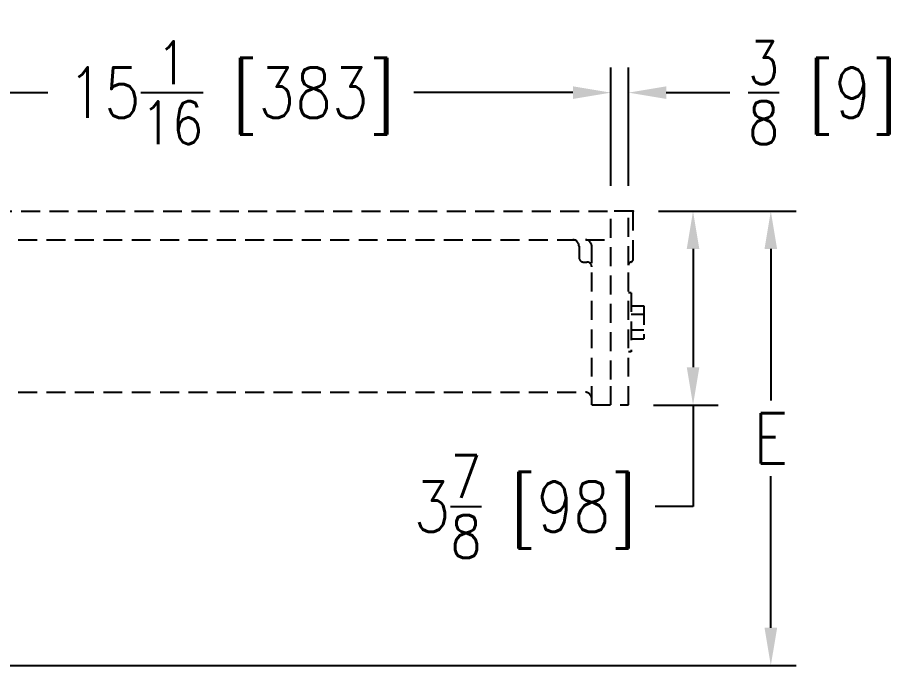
# Model space of a CAD drawing. Extents: x -44.2 to 7.2, y 15.9 to 48.
# Drawn here: x -10.13 to 7.16, y 21.21 to 34.06 of the extents above; entities that cross this region are included whole.
import ezdxf

# ---------------------------------------------------------------- set-up
doc = ezdxf.new("R2010")
doc.units = 0
doc.header["$LTSCALE"] = 1.5
doc.header["$MEASUREMENT"] = 0
doc.linetypes.add('HIDDEN', pattern=[0.375, 0.25, -0.125])
doc.layers.get('DEFPOINTS').update_dxf_attribs({"linetype": 'CONTINUOUS'})
doc.layers.add('DIM', color=2, linetype='CONTINUOUS')
doc.layers.add('OBJECTS', color=3, linetype='CONTINUOUS')
doc.styles.add('ROMANS', font='ROMANS.shx', dxfattribs={"width": 0.85})
doc.dimstyles.new('ROMANS', dxfattribs={"dimtxt": 0.8, "dimasz": 0.8125, "dimexe": 0.625, "dimexo": 0.3125, "dimgap": 0.25, "dimtad": 0, "dimtih": 1, "dimtoh": 1, "dimdec": 4, "dimzin": 0, "dimtxsty": 'ROMANS', "dimcen": 0.0625, "dimclrd": 256, "dimclre": 256, "dimclrt": 256, "dimazin": 3, "dimtfac": 1, "dimtdec": 0, "dimtix": 1, "dimtofl": 0, "dimtmove": 0, "dimatfit": 3, "dimtolj": 1, "dimtzin": 0})

# ---------------------------------------------------------------- blocks, each defined once
blk = doc.blocks.new('*D15')
at = {"layer": 'DEFPOINTS', "color": 0}
for p in [(2.081, 30.223), (-18.224, 21.21), (4.81, 21.21)]:
    blk.add_point(p, dxfattribs=at)
at = {"layer": 'DIM'}
for p, q in [((2.581, 30.223), (5.31, 30.223)), ((4.81, 29.473), (4.81, 26.466)), ((4.81, 21.96), (4.81, 24.966)), ((-17.724, 21.21), (5.31, 21.21))]:
    blk.add_line(p, q, dxfattribs=at)
for points in [[(4.685, 29.473), (4.935, 29.473), (4.81, 30.223)], [(4.685, 21.96), (4.935, 21.96), (4.81, 21.21)]]:
    blk.add_solid(points, dxfattribs=at)
at = {"layer": 'DIM', "insert": (4.81, 25.716), "char_height": 1, "attachment_point": 5, "style": 'ROMANS'}
blk.add_mtext('\\A1;E', dxfattribs=at)
blk = doc.blocks.new('*D9')
at = {"layer": 'DEFPOINTS', "color": 0}
for p in [(1.638, 32.573), (-13.427, 30.223), (1.638, 30.223)]:
    blk.add_point(p, dxfattribs=at)
at = {"layer": 'DIM'}
for p, q in [((-13.427, 30.723), (-13.427, 33.073)), ((1.638, 30.723), (1.638, 33.073)), ((-12.677, 32.573), (-9.522, 32.573)), ((0.888, 32.573), (-2.267, 32.573))]:
    blk.add_line(p, q, dxfattribs=at)
for points in [[(-12.677, 32.698), (-12.677, 32.448), (-13.427, 32.573)], [(0.888, 32.698), (0.888, 32.448), (1.638, 32.573)]]:
    blk.add_solid(points, dxfattribs=at)
at = {"layer": 'DIM', "insert": (-5.895, 32.573), "char_height": 1, "attachment_point": 5, "style": 'ROMANS'}
blk.add_mtext('\\A1;15{\\H0.850000x;\\S1/16;} [383]', dxfattribs=at)
blk = doc.blocks.new('*D11')
at = {"layer": 'DEFPOINTS', "color": 0}
for p in [(1.987, 32.573), (1.638, 30.223), (1.987, 30.223)]:
    blk.add_point(p, dxfattribs=at)
at = {"layer": 'DIM'}
for p, q in [((1.638, 30.723), (1.638, 33.073)), ((1.987, 30.723), (1.987, 33.073)), ((0.888, 32.573), (0.138, 32.573)), ((2.737, 32.573), (3.997, 32.573))]:
    blk.add_line(p, q, dxfattribs=at)
for points in [[(0.888, 32.698), (0.888, 32.448), (1.638, 32.573)], [(2.737, 32.698), (2.737, 32.448), (1.987, 32.573)]]:
    blk.add_solid(points, dxfattribs=at)
at = {"layer": 'DIM', "insert": (5.834, 32.573), "char_height": 1, "attachment_point": 5, "style": 'ROMANS'}
blk.add_mtext('\\A1;{\\H0.850000x;\\S3/8;} [9]', dxfattribs=at)
blk = doc.blocks.new('*D16')
at = {"layer": 'DEFPOINTS', "color": 0}
for p in [(2.081, 30.223), (1.987, 26.378), (3.268, 26.378)]:
    blk.add_point(p, dxfattribs=at)
at = {"layer": 'DIM'}
for p, q in [((2.581, 30.223), (3.768, 30.223)), ((3.268, 29.473), (3.268, 27.128)), ((2.487, 26.378), (3.768, 26.378)), ((3.268, 26.378), (3.268, 24.364)), ((3.268, 24.364), (2.518, 24.364))]:
    blk.add_line(p, q, dxfattribs=at)
for points in [[(3.143, 29.473), (3.393, 29.473), (3.268, 30.223)], [(3.143, 27.128), (3.393, 27.128), (3.268, 26.378)]]:
    blk.add_solid(points, dxfattribs=at)
at = {"layer": 'DIM', "insert": (-0.068, 24.364), "char_height": 1, "attachment_point": 5, "style": 'ROMANS'}
blk.add_mtext('\\A1;3{\\H0.850000x;\\S7/8;} [98]', dxfattribs=at)

msp = doc.modelspace()

# ---------------------------------------------------------------- linework, layer by layer
at = {"layer": 'OBJECTS', "linetype": 'HIDDEN'}
for p, q in [((-13.42709, 30.22259), (1.63793, 30.22259)), ((1.63793, 26.88237), (1.63793, 30.22259)), ((2.08136, 30.22259), (1.63793, 30.22259)), ((1.98683, 29.1512), (1.98683, 30.22259)), ((2.08136, 29.27325), (2.08136, 30.22259)), ((-12.92291, 29.65539), (1.63793, 29.65539)), ((1.0077, 29.52934), (1.0077, 29.3065)), ((1.25979, 26.37819), (1.25979, 29.52934)), ((1.11574, 29.21293), (1.16526, 29.21293)), ((1.98683, 26.37819), (1.98683, 29.1512)), ((2.03926, 28.59975), (1.98683, 28.59975)), ((2.03926, 28.59975), (2.03926, 27.43383)), ((2.03926, 28.34451), (2.29135, 28.34451)), ((2.29135, 28.34451), (2.29135, 27.68907)), ((2.29135, 28.17409), (2.03926, 28.17409)), ((2.29135, 27.85948), (2.03926, 27.85948)), ((2.03926, 27.68907), (2.29135, 27.68907)), ((2.03926, 27.43383), (1.98683, 27.43383)), ((1.63793, 26.37819), (1.63793, 26.88237)), ((-12.92291, 26.63028), (1.13375, 26.63028)), ((1.25979, 26.37819), (1.98683, 26.37819))]:
    msp.add_line(p, q, dxfattribs=at)
for centre, radius, start, end in [((0.88165, 29.52934), 0.12605, 0, 90), ((1.13375, 29.52934), 0.12605, 0, 90), ((1.10223, 29.3065), 0.09453, 180, 278.213211), ((2.01834, 29.27325), 0.06302, 284.477512, 0), ((1.16526, 29.1184), 0.09453, 360, 90), ((2.04985, 29.1512), 0.06302, 104.477512, 180), ((1.13375, 26.50424), 0.12605, 0, 90)]:
    msp.add_arc(centre, radius, start, end, dxfattribs=at)
at = {"layer": 'OBJECTS', "linetype": 'BYBLOCK'}
msp.add_point((2.08136, 30.22259), dxfattribs=at)

# ---------------------------------------------------------------- dimensions: what is measured, and where the dimension line sits
at = {"layer": 'DIM'}
dim = msp.add_linear_dim(base=(1.63793, 32.57329), p1=(-13.42709, 30.22259), p2=(1.63793, 30.22259), dimstyle='ROMANS', override={"dimtxt": 1, "dimasz": 0.75, "dimexe": 0.5, "dimexo": 0.5, "dimtfac": 0.85, "dimtdec": 4}, dxfattribs=at)
dim.commit()
dim.dimension.update_dxf_attribs({"geometry": '*D9', "text_midpoint": (-5.89458, 32.57329)})
dim = msp.add_linear_dim(base=(1.98683, 32.57283), p1=(1.63793, 30.22259), p2=(1.98683, 30.22259), dimstyle='ROMANS', override={"dimtxt": 1, "dimasz": 0.75, "dimexe": 0.5, "dimexo": 0.5, "dimtfac": 0.85, "dimtdec": 4}, dxfattribs=at)
dim.commit()
dim.dimension.update_dxf_attribs({"geometry": '*D11', "text_midpoint": (5.83441, 32.57283), "dimtype": 160})
dim = msp.add_linear_dim(base=(4.80995, 21.2103), p1=(2.08136, 30.22259), p2=(-18.22424, 21.2103), angle=90, text='E', dimstyle='ROMANS', override={"dimtxt": 1, "dimasz": 0.75, "dimexe": 0.5, "dimexo": 0.5, "dimtfac": 0.85, "dimtdec": 4}, dxfattribs=at)
dim.commit()
dim.dimension.update_dxf_attribs({"geometry": '*D15', "text_midpoint": (4.80995, 25.71645), "dimtype": 160})
dim = msp.add_linear_dim(base=(3.26825, 26.37819), p1=(2.08136, 30.22259), p2=(1.98683, 26.37819), angle=90, dimstyle='ROMANS', override={"dimtxt": 1, "dimasz": 0.75, "dimexe": 0.5, "dimexo": 0.5, "dimtfac": 0.85, "dimtdec": 4}, dxfattribs=at)
dim.commit()
dim.dimension.update_dxf_attribs({"geometry": '*D16', "text_midpoint": (-0.06824, 24.36359), "dimtype": 160})

doc.saveas('drawing.dxf')
